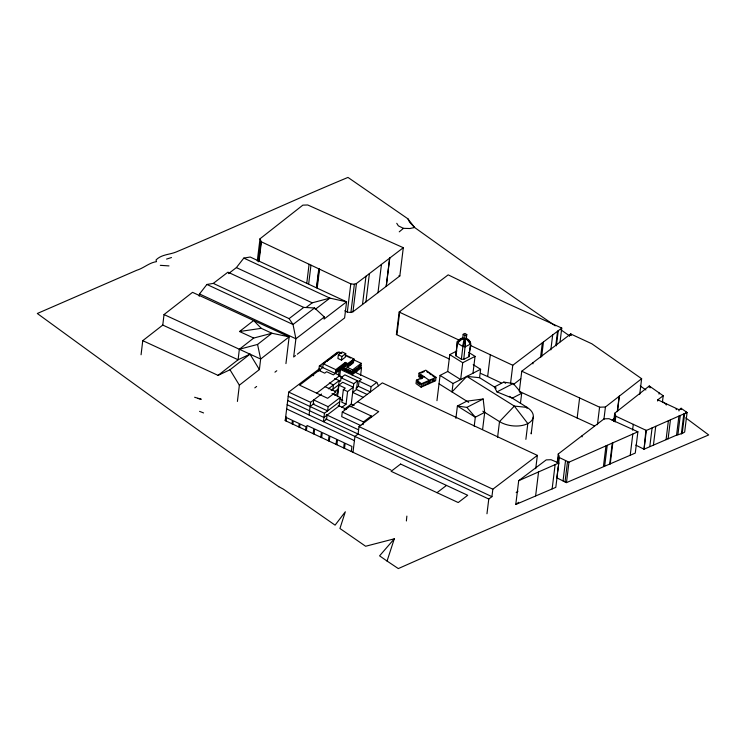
<?xml version="1.0" encoding="UTF-8"?>
<svg xmlns="http://www.w3.org/2000/svg" width="746" height="746" viewBox="0 0 746 746"><rect width="100%" height="100%" fill="white"/><g stroke="black" fill="none" stroke-linecap="round" stroke-linejoin="round"><path stroke-width="1.12" d="M461.373 359.199L463.35 342.75A7.031 3.516 -82.5 0 1 464.161 340.381L465.038 335.476L466.8 334.562L464.945 333.406L463.182 334.32L462.669 338.525L457.363 343.095L455.815 355.73L461.373 359.199L463.779 359.367L469.057 356.644C468.32 351.459 473.44 344.12 468.73 339.85A7.264 6.08 -32.8 0 0 466.66 338.703L465.84 338.498M463.779 359.367L465.448 342.759A7.264 2.611 -88.8 0 0 465.131 340.223L464.945 339.467M406.384 520.96L406.868 516.101M141.069 354.76L142.756 340.67L162.768 325.07L164.027 314.56L192.533 292.339L289.14 336.838L285.942 363.6M237.415 401.432L239.363 385.178L259.384 369.568L260.643 359.059L289.14 336.838L271.926 333.248L253.715 338.059L239.354 349.249L238.095 359.759L218.074 375.369L142.756 340.67M199.219 296.246L199.499 293.961L206.912 284.468L213.291 283.396L227.94 272.169L303.753 307.408L314.56 307.977L324.342 316.975L324.081 319.083L346.592 301.832L250.19 257.025L243.811 258.097L236.389 267.6L228.546 273.605M257.286 260.951L260.009 238.785L302.857 205.141L307.716 204.973L403.306 247.7L399.837 275.936L352.961 311.8L350.9 312.49L347.328 312.08L344.736 310.802M258.303 261.799L260.848 241.051M258.731 260.839L261.081 241.685L260.009 238.785M259.048 260.988L261.398 241.835M390.932 470.036L285.224 420.595L288.73 392.098L319.614 368.627M286.212 416.79L285.224 420.595M286.072 420.986L286.492 417.62L292.413 420.39L292.003 423.756M306.82 282.799L309.096 264.261M308.695 283.75L310.979 265.147M292.852 424.157L293.262 420.791L299.193 423.56L298.782 426.926M316.481 287.564L318.775 268.812M299.631 427.327L300.041 423.961L305.972 426.731L305.552 430.097M316.77 287.704L319.074 268.952M317.227 287.937L319.53 269.166M306.401 430.498L307.026 425.444L313.805 428.614L313.18 433.668M309.058 414.962L310.606 402.327L321.526 394.028M318.738 371.032L319.353 365.978L337.462 352.215M314.029 434.06L314.644 429.006L321.423 432.176L320.799 437.231M341.864 353.306L338.843 351.888L323.204 363.768L322.748 367.564L299.575 385.16L327.653 398.299L336.148 391.846L325.153 386.698M339.728 401.684L324.473 413.265L323.438 421.695L326.589 419.299L327.102 415.093M321.647 437.632L322.272 432.577L329.051 435.748L328.426 440.802M328.119 406.682L327.606 410.887L313.217 404.164L313.74 399.949L328.119 406.682L340.241 397.469L332.026 393.627M332.968 389.16L333.481 384.945L329.322 382.996M335.308 373.438L335.775 369.643L345.305 362.407L347.841 363.591L353.949 358.957L344.885 354.723M338.367 354.835L337.919 358.481L341.454 360.131L345.267 357.241L345.715 353.585L342.181 351.935L338.367 354.835L341.901 356.485L345.715 353.585M329.275 441.194L329.891 436.14L336.67 439.31L336.045 444.364M339.122 370.538L338.498 375.592L342.451 377.439M347.328 312.08L350.797 283.872L261.081 241.685M341.454 360.131L341.901 356.485M339.672 376.413L340.67 368.254L352.159 373.625L356.541 370.296M337.509 396.639L338.917 385.15L342.731 382.25L353.324 387.211L347.599 391.557L346.051 404.183L341.817 407.409M363.274 397.357L352.681 392.405L356.495 389.505L357.567 380.805L344.857 374.856L341.043 377.756L340.614 381.262L334.684 378.492M342.731 367.135L342.535 368.683L341.267 368.086M340.241 397.469L339.206 405.889L323.96 417.48L287.695 400.518M350.9 312.49L354.369 284.226L356.429 283.527L403.306 247.7M345.305 362.407L344.839 366.193L333.397 374.884L326.627 371.713L324.715 373.168L318.934 370.454M338.917 385.15L345.277 388.125L343.365 389.571L341.817 402.206L346.051 404.183M352.961 311.8L356.429 283.527M336.894 444.756L337.518 439.711L344.298 442.872L343.673 447.926M347.841 363.591L347.384 367.386L353.483 362.752L353.949 358.957M371.098 417.396L371.275 415.998L350.098 406.085L342.283 412.025L341.715 416.66L360.868 425.621M350.76 364.813L351.161 361.586L351.925 361.008L351.525 364.235M352.942 359.46L361.204 363.321L352.625 369.839L352 374.893L361.53 367.647L360.588 375.369M344.521 448.327L345.137 443.273L351.916 446.444L351.291 451.498M362.509 304.471L365.978 276.225M344.139 409.461L351.254 404.052L353.753 383.696L357.567 380.805M356.383 371.555L356.784 368.328L357.548 367.75L357.147 370.976M365.913 301.962L369.401 273.614M360.486 366.696L360.691 365.008M355.917 388.209L358.425 386.307L359.059 381.113L361.437 379.304L340.521 369.512M360.579 368.375L361.204 363.321M352.989 452.29L354.937 436.429L358.08 434.032L358.994 426.6L378.726 411.605L357.548 401.702M377.98 292.73L381.458 264.392M363.115 424.716L363.461 421.928L371.275 415.998M378.52 385.766L376.777 382.381L371.06 386.726L370.417 391.92L358.425 386.307M386.186 286.371L389.645 258.135M386.269 286.305L389.738 258.069M449.53 359.106L396.396 334.572L399.157 312.042L448.178 274.854L507.522 303.613L561.757 328.063L560.078 341.789M399.725 311.614L396.965 334.143L396.396 334.572M424.157 376.739L416.427 380.143L415.998 383.584L421.108 387.165L435.599 380.777L436.018 377.345L425.798 370.175L419.047 373.149L418.618 376.59L421.173 378.381M421.108 387.165L421.537 383.733L436.018 377.345M428.838 383.752L429.267 380.32L419.047 373.149M436.96 400.667L440.065 375.406L447.693 371.471L449.763 354.62L456.953 350.918M463.005 338.348L462.156 338.395A7.218 6.49 65.8 0 0 459.844 339.169L457.307 341.715L455.815 355.73M473.206 364.654L480.611 369.289L453.027 383.5L451.992 391.92L466.819 376.394L479.575 377.709L496.277 388.134M455.899 418.366L457.41 406.01L466.8 401.18L483.166 398.998L484.704 412.361L482.634 429.202M468.572 352.326L475.053 356.374L462.725 362.724L460.655 379.565L447.693 371.471M466.8 334.562L466.278 338.777L470.614 344.009L465.327 346.731L462.921 346.564L457.363 343.095L457.307 341.715L463.443 338.125M470.129 346.079L469.057 356.644M472.983 373.214L475.053 356.374M479.575 377.709L480.611 369.289M474.214 426.18L475.314 417.2L466.884 407.391L457.41 406.01L475.314 417.2L484.704 412.361M501.2 382.903L487.651 376.543L490.327 354.751M486.97 513.77L488.779 499.037L491.931 496.65L492.845 489.208L537.353 455.386L382.334 382.866L350.769 406.85M497.573 437.408L499.512 421.611L514.339 406.085L527.096 407.4A20.114 11.339 7 0 1 527.814 423.569L525.874 439.357M510.6 382.987L512.772 365.27L561.757 328.063M639.723 394.336L641.635 378.716L591.876 343.803L570.718 333.975L521.771 371.21L519.3 391.398L594.45 425.938M520.438 403.409L521.678 393.31L513.248 383.5L503.783 382.12L494.393 386.96L496.957 391.892L512.288 398.14L521.678 393.31L519.794 392.126M526.974 408.454L527.096 407.4L509.462 396.378M532.905 363.871L533.054 362.631M515.775 504.483L518.703 480.685L546.212 459.9L551.042 459.713L558.801 463.005L555.807 487.362L515.775 504.483L518.703 502.3M533.259 417.061L531.189 433.902A20.114 11.339 7 0 0 531.245 432.736M540.533 357.548L542.342 342.815M541.643 356.737L543.461 341.966M535.721 468.702L537.353 455.386M550.846 349.874L552.674 334.963M535.628 495.857L538.565 471.929M555.873 344.941L557.56 331.252M556.404 345.827L558.26 330.72M569.478 336.073L569.636 334.805M570.298 335.448L570.457 334.18M570.569 335.243L570.718 333.975M552.143 488.854L555.117 464.627M571.194 335.541L571.352 334.264M557.187 462.818L558.278 453.96L604.111 418.832L609.016 418.692L637.886 431.794L635.275 453.083L566.466 482.625L556.852 477.85L557.476 472.777M557.756 462.921L558.689 455.34M557.626 471.509L558.25 466.436M558.409 465.168L559.341 457.568L558.278 453.96M563.043 480.909L565.543 460.534M565.02 481.935L567.529 461.485M566.466 482.625L568.974 462.175L637.886 431.794M577.143 418.049L579.614 397.954M582.048 436.904L582.206 435.627M597.434 424.698L599.579 407.185L521.771 371.21M603.887 419.569L605.435 406.999L641.635 378.716M603.449 466.399L605.966 445.866M604.689 465.998L607.235 445.306M613.716 421.313L614.704 413.256L649.281 385.98L663.203 395.744L662.467 401.702M614.359 421.453L615.198 414.562M609.706 464.152L612.289 443.077M615.114 421.928L615.814 416.184L614.704 413.256M610.219 463.993L612.82 442.844M617.268 411.643L619.161 396.275M617.464 411.512L619.348 396.126M632.58 430.106L633.289 424.343M630.211 455.321L632.822 434.023M649.132 387.174L649.281 385.98M650.102 387.855L650.242 386.661M678.944 410.943L679.084 409.759L681.089 408.295L687.075 412.491L684.669 432.046L682.217 433.491L676.575 435.132L644.05 449.204L645.905 430.237M644.05 449.204L646.353 430.451L687.075 412.491M649.803 446.537L652.088 427.915M657.646 401.022L657.785 399.819L663.203 395.744M659.035 394.112L659.175 392.928M653.431 445.11L655.734 426.311M666.243 405.041L666.392 403.838M666.066 439.674L668.388 420.735M668.099 438.872L670.44 419.83M676.221 409.685L676.37 408.491M676.575 435.132L678.916 416.091M680.939 409.489L681.089 408.295M677.881 434.89L680.259 415.503M681.089 409.591L681.238 408.398M681.359 433.846L683.812 413.937M682.217 433.491L684.669 413.554M685.77 412.892L685.919 411.689M462.921 346.564L464.516 339.682L466.278 338.777L467.015 339.309A7.031 3.935 37.3 0 1 468.889 341.118L470.614 344.009M685.751 417.872L708.7 434.946C605.137 479.109 501.256 522.797 398.317 568.583L387.053 561.039L394.308 538.808L365.633 546.258L339.943 528.485L345.323 511.784L335.085 525.147L283.368 489.152L278.78 486.709M457.363 343.095L459.545 340.073A7.031 6.779 12.1 0 1 461.802 338.777L462.669 338.525L464.516 339.682L465.327 346.731M460.254 339.738L460.608 339.216M394.308 538.808L379.574 555.845L387.053 561.039M460.795 338.982L461.429 338.451A6.565 4.178 62.7 0 1 462.958 338.022M399.25 231.838L403.446 228.341L409.852 228.518L414.617 227.493L467.891 265.529L555.248 325.843M520.736 378.828L513.183 384.694M253.715 338.059L239.522 331.522L253.659 320.5L261.286 328.343L271.926 333.248L257.566 344.438L239.354 349.249M218.074 375.369L229.982 369.764L249.994 354.154L259.384 369.568M254.815 387.873L256.643 386.447M274.948 372.17L276.785 370.743M213.291 283.396L289.103 318.626L303.753 307.408M306.102 307.511L312.201 302.829L329.909 298.12L346.592 301.832L344.605 317.945L297.3 354.201M314.56 307.977L293.019 324.491L206.912 284.468M315.222 309.376L329.909 298.12L243.811 258.097M324.342 316.975L295.901 338.768L293.663 356.998L295.481 355.6M436.997 492.677L446.49 485.413M324.734 363.125L325.498 362.537M326.813 361.54L327.569 360.961M328.147 360.532L328.902 359.945M329.48 359.516L330.245 358.938M330.814 358.5L331.578 357.921M332.147 357.483L332.912 356.905M333.481 356.476L334.245 355.898M334.814 355.46L335.579 354.882M336.148 354.443L336.912 353.865M337.481 353.436L338.246 352.849M316.658 393.151L339.822 375.546L319.353 365.978M328.399 388.815L339.206 380.6L337.649 393.235L334.982 395.268M357.306 369.718L360.738 367.107M310.094 406.542L314.066 403.521M331.159 390.54L338.684 384.815M334.609 391.734L338.171 389.03M516.167 492.612L517.994 491.222M612.158 420.185L613.967 418.814M457.307 341.715L459.116 340.782M466.884 407.391L483.166 398.998M496.957 391.892L513.248 383.5M249.994 354.154L238.095 359.759L162.768 325.07M421.201 372.925L424.204 371.601M417.191 380.525L418.907 379.77M420.623 379.015L422.339 378.259M518.703 480.685L558.801 463.005M166.563 259.086L171.487 257.529M239.522 331.522L261.286 328.343M599.579 407.185L605.435 406.999M160.297 265.334L168.988 265.902M350.797 283.872L354.369 284.226M197.69 398.383L201.243 399.259L194.613 397.254M199.574 411.363L203.565 412.939M480.527 373.354L487.651 376.543M278.762 486.7L273.53 483.044C193.811 427.915 115.733 370.501 37.3 313.497L136.751 270.257C143.764 268.159 149.135 262.713 156.511 261.641L156.035 259.962C161.434 254.405 169.286 254.759 175.953 252.073C233.638 227.847 290.222 201.448 347.981 177.417L407.894 218.802L414.617 227.493L409.582 222.187L407.894 218.802M398.989 275.554L399.837 275.936M164.027 314.56L260.643 359.059L257.566 344.438M236.389 267.6L312.201 302.829M199.499 293.961L295.901 338.768L293.019 324.491L289.103 318.626M657.785 399.819L679.084 409.759M615.814 416.184L646.353 430.451M399.157 312.042L459.452 340.288M470.782 345.594L512.772 365.27M339.616 352.849L340.745 353.38M345.547 355.628L346.676 356.15M347.524 356.551L348.652 357.073M349.501 357.474L350.629 358.005M344.27 365.932L352.625 369.839M355.338 372.357L376.777 382.381M323.204 363.768L335.775 369.643M359.059 381.113L371.06 386.726M341.043 377.756L353.753 383.696M318.887 369.764L320.584 370.557M356.495 389.505L367.088 394.457M311.604 374.716L313.684 375.686M343.365 389.571L347.599 391.557M351.254 404.052L354.145 405.404M340.092 399.063L342.815 400.332M338.208 405.423L346.442 409.274M342.283 412.025L363.461 421.928M288.73 392.098L310.606 402.327M358.994 426.6L492.845 489.208M288.208 396.303L324.473 413.265M326.272 414.701L358.602 429.827M325.76 418.916L491.931 496.65M287.173 404.724L488.779 499.037M286.66 408.939L354.425 440.634M559.341 457.568L568.974 462.175M403.446 228.341L398.355 225.842L396.76 223.296M635.788 445.129L643.602 448.999M463.182 334.32L465.038 335.476M465.485 338.283L470.549 342.628L468.702 341.472M503.783 382.12L505.667 383.304M449.763 354.62L462.725 362.724M466.819 376.394L514.339 406.085L527.814 423.569A20.114 11.339 7 0 1 499.512 421.611L482.821 411.177M440.065 375.406L453.027 383.5M439.03 383.826L468.684 402.355M662.206 401.479L665.964 404.09M560.964 329.835L569.524 335.831M426.843 371.732L427.98 372.534M429.109 373.326L431.384 374.921M432.521 375.714L434.787 377.308M416.427 380.143L421.537 383.733M640.255 385.962L645.887 389.944M229.982 369.764L239.363 385.178M320.901 365.894A1.203 0.494 -64.9 0 1 321.162 365.624M336.679 369.969L336.511 371.377L337.462 370.65L337.64 369.251L336.679 369.969M338.022 368.962L337.845 370.361L338.796 369.643L338.973 368.235L338.022 368.962M339.831 367.582L339.626 369.27L340.959 368.254L341.164 366.566L339.831 367.582M341.64 366.211L341.435 367.89L342.768 366.873L342.974 365.195L341.64 366.211M343.449 364.831L343.244 366.519L344.577 365.503L344.783 363.815L343.449 364.831M343.291 367.405L343.104 368.944L344.372 369.54L344.559 367.992L343.291 367.405M345.128 368.263L344.941 369.802L346.209 370.398L346.396 368.85L345.128 368.263M345.939 363.293L345.734 364.98L346.862 365.512L347.067 363.824L345.939 363.293M346.965 369.121L346.769 370.659L348.046 371.256L348.233 369.708L346.965 369.121M348.298 363.759L348.093 365.437L348.858 364.859L349.063 363.181L348.298 363.759M348.802 369.979L348.606 371.517L349.874 372.114L350.07 370.566L348.802 369.979M349.734 362.668L349.52 364.356L350.284 363.778L350.489 362.09L349.734 362.668M350.629 370.837L350.443 372.375L351.711 372.972L351.907 371.433L350.629 370.837M352.588 360.495L352.382 362.183L353.147 361.605L353.352 359.917L352.588 360.495M352.97 371.228L352.765 372.907L353.716 372.189L353.921 370.501L352.97 371.228M354.163 370.324L353.949 372.002L354.91 371.284L355.115 369.596L354.163 370.324M355.348 369.419L355.143 371.098L356.094 370.38L356.308 368.692L355.348 369.419M358.593 366.957L358.388 368.636L359.339 367.909L359.544 366.23L358.593 366.957M359.786 366.044L359.581 367.731L360.532 367.004L360.738 365.326L359.786 366.044M417.462 381.7L417.322 382.847L420.166 384.843L420.306 383.696L417.462 381.7M420.035 375.089L419.895 376.236L422.171 377.83L422.311 376.683L420.035 375.089M423.047 383.78L422.814 385.691L426.031 384.274L426.264 382.362L423.047 383.78M427.878 381.654L427.644 383.565L430.862 382.148L431.095 380.236L427.878 381.654M432.661 379.91L432.475 381.43L434.079 380.721L434.265 379.201L432.661 379.91M400.602 464.059L391.118 471.323L458.221 502.543L467.705 495.288L400.602 464.059"/></g></svg>
